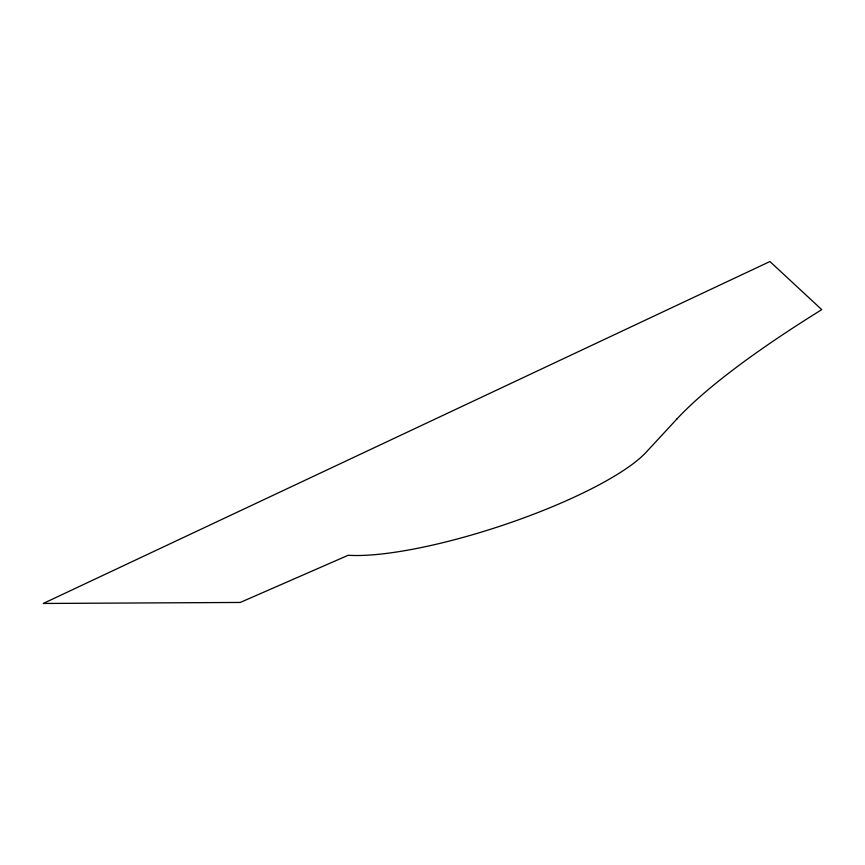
<?xml version="1.0" encoding="UTF-8"?>
<svg xmlns="http://www.w3.org/2000/svg" width="865" height="865" viewBox="0 0 865 865"><rect width="100%" height="100%" fill="white"/><g stroke="black" fill="none" stroke-linecap="round" stroke-linejoin="round"><path stroke-width="1.3" d="M676.841 419.049L646.047 452.352A174.892 38.849 -18.3 0 1 510.058 522.795A174.892 38.849 -18.3 0 1 348.206 555.265L240.232 602.451L43.25 603.467L769.915 261.533L821.75 309.638A599.78 104.643 -23.7 0 0 676.841 419.049"/></g></svg>
